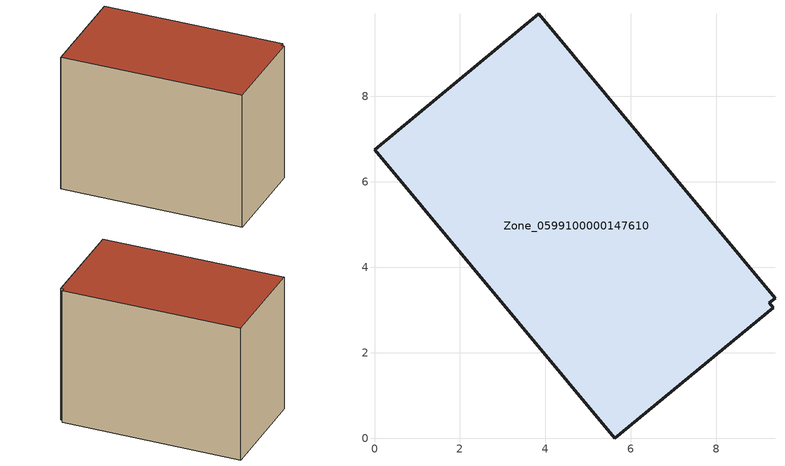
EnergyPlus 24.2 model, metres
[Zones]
Zone_0599100000147610
 floor ground (C_G): 9.37,3.27 9.23,3.17 9.33,3.06 5.62,0 0,6.76 3.85,9.94 z0
 wall outside (C_F): 9.37,3.27 3.85,9.94 0,6.76 5.62,0 9.33,3.06 9.23,3.17 9.37,3.27 z0:6.78
 roof outside (C_R): 9.23,3.17 9.37,3.27 3.85,9.94 0,6.76 5.62,0 9.33,3.06 z6.78
[BUILDING]
Pand.0599100000147610: North Axis=0; Terrain=City; Loads Convergence Tolerance Value=0.04; Temperature Convergence Tolerance Value=0.4; Solar Distribution=FullExterior; Maximum Number of Warmup Days=25; Minimum Number of Warmup Days=1
[Site:Location]
Rotterdam.The.Hague.AP_ZH_NLD Design_Conditions: Latitude=51.96; Longitude=4.45; Time Zone=1; Elevation=-4.5
[SITE:GROUNDTEMPERATURE:BUILDINGSURFACE]
18, 18, 18, 18, 18, 18, 18, 18, 18, 18, 18, 18
[MATERIAL] Thermal Absorptance=0.9; Solar Absorptance=0.7; Visible Absorptance=0.7
Name | Roughness | Thickness | Conductivity | Density | Specific Heat
G.TI.1946 | MediumSmooth | 0.15 | 1 | 540 | 1210
F.TI.1946 | Rough | 0.3 | 0.857143 | 1920 | 840
R.TI.1946 | MediumRough | 0.2 | 0.1 | 1500 | 1000
[CONSTRUCTION]
C_G: G.TI.1946
C_F: F.TI.1946
C_R: R.TI.1946
[ZONE]
Zone_0599100000147610: Type=1; Multiplier=1; Ceiling Height=Autocalculate; Volume=Autocalculate; Floor Area=autocalculate; Part of Total Floor Area=Yes
[ZONEINFILTRATION:DESIGNFLOWRATE]
Infil_Zone_0599100000147610: Zone or ZoneList or Space or SpaceList=Zone_0599100000147610; Schedule=AlwaysOn; Design Flow Rate Calculation Method=Flow/Area; Flow Rate per Floor Area=0.003; Constant Term Coefficient=1; Temperature Term Coefficient=0; Velocity Term Coefficient=0; Velocity Squared Term Coefficient=0
[HVACTEMPLATE:ZONE:IDEALLOADSAIRSYSTEM]
Zone_0599100000147610: Maximum Heating Supply Air Temperature=50; Minimum Cooling Supply Air Temperature=13; Maximum Heating Supply Air Humidity Ratio=0.0156; Minimum Cooling Supply Air Humidity Ratio=0.0077; Heating Limit=NoLimit; Cooling Limit=NoLimit; Dehumidification Control Type=ConstantSensibleHeatRatio; Cooling Sensible Heat Ratio=0.7; Dehumidification Setpoint=60; Humidification Control Type=None; Humidification Setpoint=30; Outdoor Air Method=None; Outdoor Air Flow Rate per Person=0.00944; Outdoor Air Flow Rate per Zone Floor Area=0; Outdoor Air Flow Rate per Zone=0; Demand Controlled Ventilation Type=None; Outdoor Air Economizer Type=NoEconomizer; Heat Recovery Type=None; Sensible Heat Recovery Effectiveness=0.7; Latent Heat Recovery Effectiveness=0.65
[ZONECONTROL:THERMOSTAT]
ThermostatControl_Zone_0599100000147610: Zone or ZoneList=Zone_0599100000147610; Control Type Schedule=DualSetpointControlType; Control 1=Thermostat_Zone_0599100000147610; Temperature Difference Between Cutout And Setpoint=0
[THERMOSTATSETPOINT:DUALSETPOINT]
Thermostat_Zone_0599100000147610: Heating Setpoint Temperature Schedule=HeatingSetpoint_Zone_0599100000147610; Cooling Setpoint Temperature Schedule=CoolingSetpoint_Zone_0599100000147610
[SCHEDULE:COMPACT]
HeatingSetpoint_Zone_0599100000147610: Through: 12/31, For: AllDays, Until: 24:00, 21
CoolingSetpoint_Zone_0599100000147610: Through: 12/31, For: AllDays, Until: 24:00, 24
DualSetpointControlType: Through: 12/31, For: AllDays, Until: 24:00, 4
AlwaysOn: Through: 12/31, For: AllDays, Until: 24:00, 1
